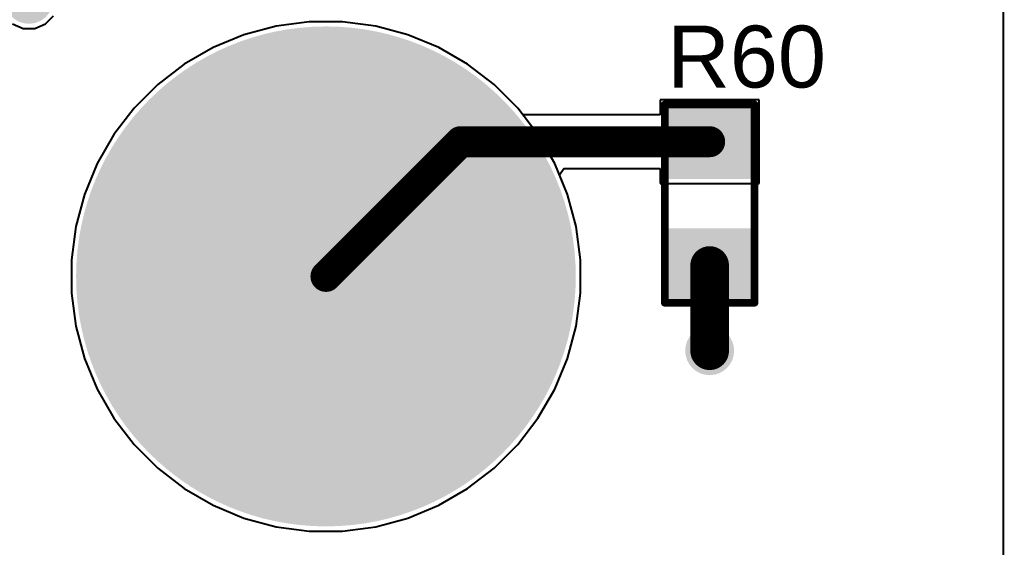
# Model space of a CAD drawing. Header units: millimetres. Extents: x -0.13 to 3.86, y -0.01 to 4.3.
# Drawn here: x 3.204 to 3.84, y 3.048 to 3.389 of the extents above; entities that cross this region are included whole.
import ezdxf

# ---------------------------------------------------------------- set-up
doc = ezdxf.new("R2010")
doc.units = ezdxf.units.MM
doc.header["$MEASUREMENT"] = 0
for name, color, linetype in [('BottomLayer', 5, 'Continuous'), ('BottomSolder', 6, 'Continuous'), ('MultiLayer', 9, 'Continuous'), ('PadHoleLayer', 156, 'Continuous'), ('TopLayer', 1, 'Continuous'), ('TopOverlay', 2, 'Continuous'), ('TopPaste', 8, 'Continuous'), ('TopSolder', 216, 'Continuous'), ('ViaHoleLayer', 16, 'Continuous')]:
    doc.layers.add(name, color=color, linetype=linetype)
doc.styles.add('Arial', font='arial.ttf', dxfattribs={"height": 0.2})

# ---------------------------------------------------------------- blocks, each defined once
blk = doc.blocks.new('R___0805_105')
at = {"layer": 'TopLayer'}
for points in [[(-0.06, 0.025), (-0.02, 0.025), (-0.02, -0.025), (-0.06, -0.025)], [(0.02, 0.025), (0.06, 0.025), (0.06, -0.025), (0.02, -0.025)]]:
    blk.add_hatch(color=1, dxfattribs=at).paths.add_polyline_path(points)
at = {"layer": 'TopPaste'}
for points in [[(-0.06, 0.025), (-0.02, 0.025), (-0.02, -0.025), (-0.06, -0.025)], [(0.02, 0.025), (0.06, 0.025), (0.06, -0.025), (0.02, -0.025)]]:
    blk.add_hatch(color=8, dxfattribs=at).paths.add_polyline_path(points)
at = {"layer": 'TopSolder'}
for points in [[(-0.064, 0.029), (-0.016, 0.029), (-0.016, -0.029), (-0.064, -0.029)], [(0.016, 0.029), (0.064, 0.029), (0.064, -0.029), (0.016, -0.029)]]:
    blk.add_hatch(color=216, dxfattribs=at).paths.add_polyline_path(points)
at = {"layer": 'TopOverlay', "const_width": 0.005}
for points in [[(-0.064, 0.029), (0.064, 0.029)], [(-0.064, 0.029), (-0.064, -0.029)], [(0.064, 0.029), (0.064, -0.029)], [(-0.064, -0.029), (0.064, -0.029)]]:
    blk.add_lwpolyline(points, dxfattribs=at)
at = {"layer": 'TopOverlay', "const_width": 0.0025}
for points in [[(-0.06525, 0.029, 1), (-0.06275, 0.029, 1)], [(-0.06525, 0.029, 1), (-0.06275, 0.029, 1)], [(0.06275, 0.029, 1), (0.06525, 0.029, 1)], [(0.06275, 0.029, 1), (0.06525, 0.029, 1)], [(-0.06525, -0.029, 1), (-0.06275, -0.029, 1)], [(-0.06525, -0.029, 1), (-0.06275, -0.029, 1)], [(0.06275, -0.029, 1), (0.06525, -0.029, 1)], [(0.06275, -0.029, 1), (0.06525, -0.029, 1)]]:
    blk.add_lwpolyline(points, format="xyb", close=True, dxfattribs=at)
blk = doc.blocks.new('M4_M________H____109')
at = {"layer": 'BottomLayer'}
h = blk.add_hatch(color=5, dxfattribs=at)
edge = h.paths.add_edge_path()
edge.add_arc((-2.3086, 3.001), 0.15748, 0, 360)
at = {"layer": 'BottomSolder'}
h = blk.add_hatch(color=6, dxfattribs=at)
edge = h.paths.add_edge_path()
edge.add_arc((-2.3086, 3.001), 0.16148, 0, 360)
at = {"layer": 'MultiLayer'}
h = blk.add_hatch(color=9, dxfattribs=at)
edge = h.paths.add_edge_path()
edge.add_arc((-2.3086, 3.001), 0.15748, 0, 360)
at = {"layer": 'PadHoleLayer'}
h = blk.add_hatch(color=156, dxfattribs=at)
edge = h.paths.add_edge_path()
edge.add_arc((-2.3086, 3.001), 0.08858, 0, 360)
at = {"layer": 'TopLayer'}
h = blk.add_hatch(color=1, dxfattribs=at)
edge = h.paths.add_edge_path()
edge.add_arc((-2.3086, 3.001), 0.15748, 0, 360)
at = {"layer": 'TopSolder'}
h = blk.add_hatch(color=216, dxfattribs=at)
edge = h.paths.add_edge_path()
edge.add_arc((-2.3086, 3.001), 0.16148, 0, 360)

msp = doc.modelspace()

# ---------------------------------------------------------------- hatches: boundary and pattern name
at = {"layer": 'BottomLayer'}
h = msp.add_hatch(color=5, dxfattribs=at)
edge = h.paths.add_edge_path()
edge.add_arc((3.65, 3.175), 0.01181, 0, 360)
at = {"layer": 'BottomSolder'}
h = msp.add_hatch(color=6, dxfattribs=at)
edge = h.paths.add_edge_path()
edge.add_arc((3.21, 3.402), 0.01581, 0, 360)
h = msp.add_hatch(color=6, dxfattribs=at)
edge = h.paths.add_edge_path()
edge.add_arc((3.65, 3.175), 0.01581, 0, 360)
at = {"layer": 'TopLayer'}
h = msp.add_hatch(color=1, dxfattribs=at)
edge = h.paths.add_edge_path()
edge.add_arc((3.65, 3.175), 0.01181, 0, 360)
at = {"layer": 'TopSolder'}
h = msp.add_hatch(color=216, dxfattribs=at)
edge = h.paths.add_edge_path()
edge.add_arc((3.65, 3.175), 0.01581, 0, 360)
at = {"layer": 'ViaHoleLayer'}
h = msp.add_hatch(color=16, dxfattribs=at)
edge = h.paths.add_edge_path()
edge.add_arc((3.65, 3.175), 0.00591, 0, 360)

# ---------------------------------------------------------------- linework, layer by layer
at = {"layer": 'BottomLayer'}
for p, q in [((3.8398, 4.1398), (3.8398, 0.0102)), ((3.22066, 3.38605), (3.22595, 3.39134)), ((3.19934, 3.38605), (3.20626, 3.38319)), ((3.20626, 3.38319), (3.21374, 3.38319)), ((3.21374, 3.38319), (3.22066, 3.38605)), ((3.36984, 3.38467), (3.34902, 3.37909)), ((3.39122, 3.38748), (3.36984, 3.38467)), ((3.41278, 3.38748), (3.39122, 3.38748)), ((3.43416, 3.38467), (3.41278, 3.38748)), ((3.45498, 3.37909), (3.43416, 3.38467)), ((3.34902, 3.37909), (3.3291, 3.37083)), ((3.4749, 3.37083), (3.45498, 3.37909)), ((3.3291, 3.37083), (3.31042, 3.36005)), ((3.49358, 3.36005), (3.4749, 3.37083)), ((3.31042, 3.36005), (3.29332, 3.34693)), ((3.51068, 3.34693), (3.49358, 3.36005)), ((3.29332, 3.34693), (3.27807, 3.33168)), ((3.52593, 3.33168), (3.51068, 3.34693)), ((3.27807, 3.33168), (3.26495, 3.31458)), ((3.53905, 3.31458), (3.52593, 3.33168)), ((3.26495, 3.31458), (3.25417, 3.2959)), ((3.54984, 3.2959), (3.53905, 3.31458)), ((3.25417, 3.2959), (3.24592, 3.27598)), ((3.55809, 3.27598), (3.54984, 3.2959)), ((3.24592, 3.27598), (3.24033, 3.25516)), ((3.56367, 3.25516), (3.55809, 3.27598)), ((3.24033, 3.25516), (3.23752, 3.23378)), ((3.56648, 3.23378), (3.56367, 3.25516)), ((3.23752, 3.23378), (3.23752, 3.21222)), ((3.56648, 3.21222), (3.56648, 3.23378)), ((3.23752, 3.21222), (3.24033, 3.19084)), ((3.56367, 3.19084), (3.56648, 3.21222)), ((3.24033, 3.19084), (3.24592, 3.17002)), ((3.55809, 3.17002), (3.56367, 3.19084)), ((3.24592, 3.17002), (3.25417, 3.1501)), ((3.54984, 3.1501), (3.55809, 3.17002)), ((3.25417, 3.1501), (3.26495, 3.13142)), ((3.53905, 3.13142), (3.54984, 3.1501)), ((3.26495, 3.13142), (3.27807, 3.11432)), ((3.52593, 3.11432), (3.53905, 3.13142)), ((3.27807, 3.11432), (3.29332, 3.09907)), ((3.51068, 3.09907), (3.52593, 3.11432)), ((3.29332, 3.09907), (3.31042, 3.08595)), ((3.49358, 3.08595), (3.51068, 3.09907)), ((3.31042, 3.08595), (3.3291, 3.07517)), ((3.4749, 3.07517), (3.49358, 3.08595)), ((3.3291, 3.07517), (3.34902, 3.06691)), ((3.45498, 3.06691), (3.4749, 3.07517)), ((3.34902, 3.06691), (3.36984, 3.06133)), ((3.43416, 3.06133), (3.45498, 3.06691)), ((3.36984, 3.06133), (3.39122, 3.05852)), ((3.39122, 3.05852), (3.41278, 3.05852)), ((3.41278, 3.05852), (3.43416, 3.06133))]:
    msp.add_line(p, q, dxfattribs=at)
at = {"layer": 'TopLayer'}
for p, q in [((3.8398, 4.1398), (3.8398, 0.0102)), ((3.22066, 3.38605), (3.22595, 3.39134)), ((3.19934, 3.38605), (3.20626, 3.38319)), ((3.20626, 3.38319), (3.21374, 3.38319)), ((3.21374, 3.38319), (3.22066, 3.38605)), ((3.36984, 3.38467), (3.34902, 3.37909)), ((3.39122, 3.38748), (3.36984, 3.38467)), ((3.41278, 3.38748), (3.39122, 3.38748)), ((3.43416, 3.38467), (3.41278, 3.38748)), ((3.45498, 3.37909), (3.43416, 3.38467)), ((3.34902, 3.37909), (3.3291, 3.37083)), ((3.4749, 3.37083), (3.45498, 3.37909)), ((3.3291, 3.37083), (3.31042, 3.36005)), ((3.49358, 3.36005), (3.4749, 3.37083)), ((3.31042, 3.36005), (3.29332, 3.34693)), ((3.51068, 3.34693), (3.49358, 3.36005)), ((3.29332, 3.34693), (3.27807, 3.33168)), ((3.52593, 3.33168), (3.51068, 3.34693)), ((3.27807, 3.33168), (3.26495, 3.31458)), ((3.52927, 3.32733), (3.52593, 3.33168)), ((3.682, 3.337), (3.618, 3.337)), ((3.618, 3.337), (3.618, 3.32733)), ((3.682, 3.283), (3.682, 3.337)), ((3.618, 3.32733), (3.52927, 3.32733)), ((3.26495, 3.31458), (3.25417, 3.2959)), ((3.25417, 3.2959), (3.24592, 3.27598)), ((3.5529, 3.28851), (3.55568, 3.29267)), ((3.55809, 3.27598), (3.5529, 3.28851)), ((3.55568, 3.29267), (3.618, 3.29267)), ((3.618, 3.29267), (3.618, 3.283)), ((3.618, 3.283), (3.682, 3.283)), ((3.24592, 3.27598), (3.24033, 3.25516)), ((3.56367, 3.25516), (3.55809, 3.27598)), ((3.24033, 3.25516), (3.23752, 3.23378)), ((3.56648, 3.23378), (3.56367, 3.25516)), ((3.23752, 3.23378), (3.23752, 3.21222)), ((3.56648, 3.21222), (3.56648, 3.23378)), ((3.23752, 3.21222), (3.24033, 3.19084)), ((3.56367, 3.19084), (3.56648, 3.21222)), ((3.24033, 3.19084), (3.24592, 3.17002)), ((3.55809, 3.17002), (3.56367, 3.19084)), ((3.24592, 3.17002), (3.25417, 3.1501)), ((3.54984, 3.1501), (3.55809, 3.17002)), ((3.25417, 3.1501), (3.26495, 3.13142)), ((3.53905, 3.13142), (3.54984, 3.1501)), ((3.26495, 3.13142), (3.27807, 3.11432)), ((3.52593, 3.11432), (3.53905, 3.13142)), ((3.27807, 3.11432), (3.29332, 3.09907)), ((3.51068, 3.09907), (3.52593, 3.11432)), ((3.29332, 3.09907), (3.31042, 3.08595)), ((3.49358, 3.08595), (3.51068, 3.09907)), ((3.31042, 3.08595), (3.3291, 3.07517)), ((3.4749, 3.07517), (3.49358, 3.08595)), ((3.3291, 3.07517), (3.34902, 3.06691)), ((3.45498, 3.06691), (3.4749, 3.07517)), ((3.34902, 3.06691), (3.36984, 3.06133)), ((3.43416, 3.06133), (3.45498, 3.06691)), ((3.36984, 3.06133), (3.39122, 3.05852)), ((3.39122, 3.05852), (3.41278, 3.05852)), ((3.41278, 3.05852), (3.43416, 3.06133))]:
    msp.add_line(p, q, dxfattribs=at)
for points, const_width in [([(3.402, 3.223), (3.489, 3.31)], 0.02), ([(3.489, 3.31), (3.65, 3.31)], 0.02), ([(3.65, 3.175), (3.65, 3.23)], 0.025)]:
    msp.add_lwpolyline(points, dxfattribs=dict(at, const_width=const_width))
for points, const_width in [([(3.484, 3.31, 1), (3.494, 3.31, 1)], 0.01), ([(3.484, 3.31, 1), (3.494, 3.31, 1)], 0.01), ([(3.645, 3.31, 1), (3.655, 3.31, 1)], 0.01), ([(3.64375, 3.23, 1), (3.65625, 3.23, 1)], 0.0125), ([(3.397, 3.223, 1), (3.407, 3.223, 1)], 0.01), ([(3.64375, 3.175, 1), (3.65625, 3.175, 1)], 0.0125)]:
    msp.add_lwpolyline(points, format="xyb", close=True, dxfattribs=dict(at, const_width=const_width))

# ---------------------------------------------------------------- block references
msp.add_blockref('M4_M________H____109', (5.7106, 0.222))
at = {"rotation": 90}
msp.add_blockref('R___0805_105', (3.65, 3.27), dxfattribs=at)

# ---------------------------------------------------------------- texts
at = {"layer": 'TopOverlay', "style": 'Arial'}
msp.add_text('R60', height=0.04, dxfattribs=at).set_placement((3.62268, 3.34501))

doc.saveas('drawing.dxf')
